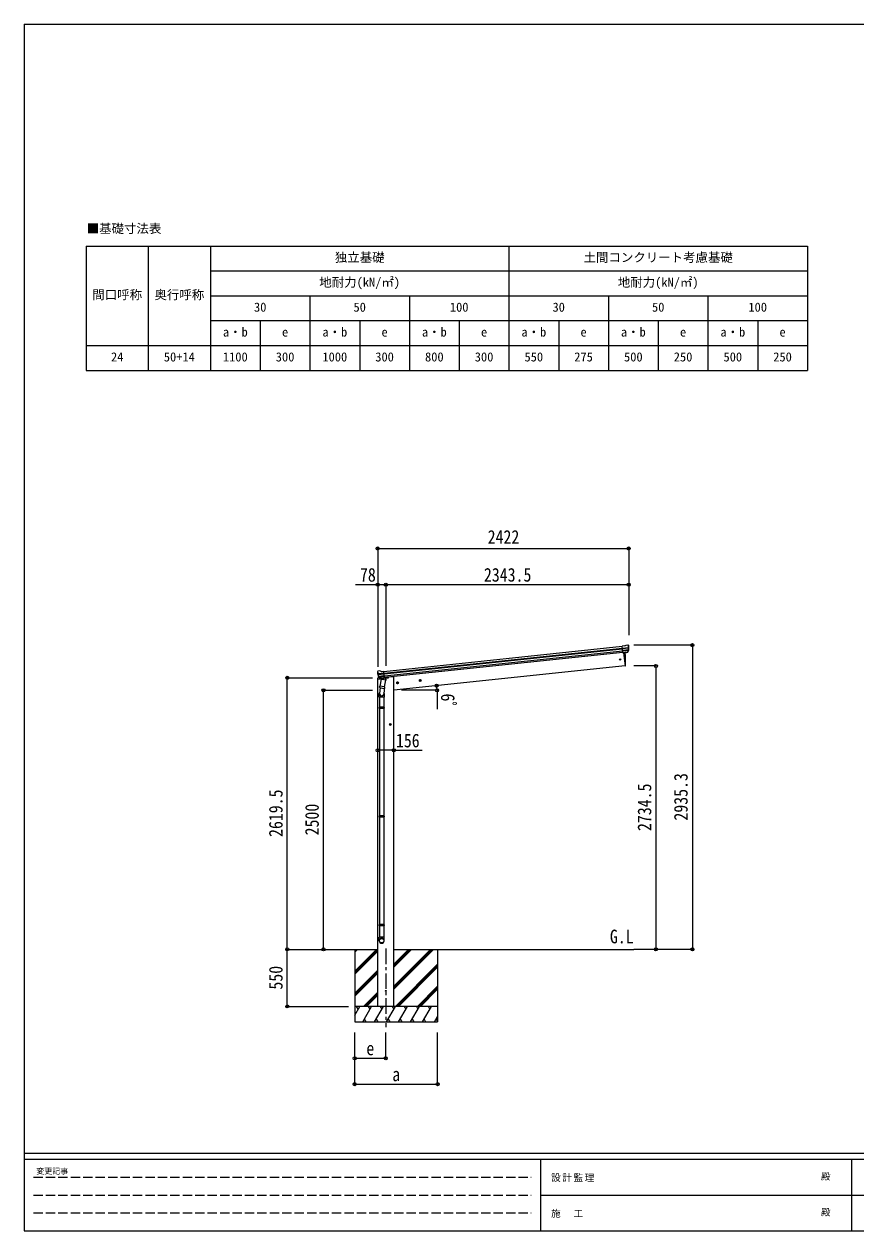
# Model space of a CAD drawing. Units: millimetres at full size, sheet at 1:30; some dimension numbers follow another scale. Extents: x -8432 to 8432, y -5820 to 5820.
# Drawn here: x -8432 to -407, y -5820 to 5820 of the extents above; entities that cross this region are included whole.
import ezdxf
from ezdxf.enums import TextEntityAlignment as Align

# ---------------------------------------------------------------- set-up
doc = ezdxf.new("R2010")
doc.units = ezdxf.units.MM
doc.header["$LTSCALE"] = 30
doc.header["$PDMODE"] = 32
doc.header["$PDSIZE"] = 30
doc.linetypes.add('CHAIN1', pattern=[8, 5, -1, 1, -1])
doc.linetypes.add('DASHED3', pattern=[4, 3, -1])
for name, color, linetype, lineweight in [('0-0_0', 7, 'Continuous', 9), ('0-1_本体', 5, 'CHAIN1', 9), ('0-3_ELV2', 4, 'Continuous', 9), ('0-6_OTH_LINE', 6, 'Continuous', 9), ('0-9_OUTLINE', 7, 'Continuous', 9), ('8-0', 7, 'Continuous', 18), ('F-0_240', 7, 'Continuous', 9)]:
    doc.layers.add(name, color=color, linetype=linetype, lineweight=lineweight)
doc.layers.add('0-7_SHAPE', color=7, linetype='Continuous')
doc.styles.add('ＭＳ ゴシック', font='')
doc.styles.get('ＭＳ ゴシック').set_extended_font_data('MS Gothic')

msp = doc.modelspace()

# ---------------------------------------------------------------- linework, layer by layer
at = {"layer": '0-0_0'}
for p, q in [((-5364.56, -3105.19), (-5020.45, -3105.19)), ((-5242.7, -3105.19), (-5242.7, -3805.18)), ((-5242.7, -3316.41), (-5031.47, -3105.19)), ((-5242.7, -3132.57), (-5215.32, -3105.19)), ((-5242.7, -3118.42), (-5229.46, -3105.19)), ((-5242.7, -3330.56), (-5020.45, -3108.31)), ((-5242.7, -3344.7), (-5020.45, -3122.45)), ((-4864.95, -3105.19), (-2548.4, -3105.19)), ((-4864.95, -3487.45), (-4482.68, -3105.19)), ((-4864.95, -3459.16), (-4510.97, -3105.19)), ((-4864.95, -3473.3), (-4496.83, -3105.19)), ((-4864.95, -3275.32), (-4694.82, -3105.19)), ((-4864.95, -3261.17), (-4708.96, -3105.19)), ((-4864.95, -3247.03), (-4723.1, -3105.19)), ((-4442.7, -3105.19), (-4442.7, -3805.18)), ((-4848.84, -3655.19), (-4442.7, -3249.05)), ((-5242.7, -3528.54), (-5020.45, -3306.3)), ((-5242.7, -3542.69), (-5020.45, -3320.44)), ((-5242.7, -3556.83), (-5020.45, -3334.58)), ((-4834.7, -3655.19), (-4442.7, -3263.19)), ((-4820.55, -3655.19), (-4442.7, -3277.33)), ((-4636.71, -3655.19), (-4442.7, -3461.18)), ((-4622.56, -3655.19), (-4442.7, -3475.32)), ((-4608.42, -3655.19), (-4442.7, -3489.46)), ((-5157.21, -3655.19), (-5020.45, -3518.43)), ((-5143.06, -3655.19), (-5020.45, -3532.57)), ((-5128.92, -3655.19), (-5020.45, -3546.71)), ((-5242.7, -3739.02), (-5194.3, -3655.18)), ((-4442.7, -3655.19), (-5242.7, -3655.19)), ((-5209.3, -3681.17), (-5224.3, -3655.18)), ((-5165.43, -3805.18), (-5078.83, -3655.18)), ((-5093.83, -3681.17), (-5108.83, -3655.19)), ((-5049.96, -3805.18), (-4963.36, -3655.19)), ((-4978.36, -3681.17), (-4993.36, -3655.18)), ((-4934.49, -3805.18), (-4847.89, -3655.19)), ((-4862.89, -3681.17), (-4877.89, -3655.18)), ((-4819.02, -3805.18), (-4732.42, -3655.19)), ((-4747.42, -3681.17), (-4762.42, -3655.18)), ((-4703.55, -3805.18), (-4616.95, -3655.19)), ((-4646.95, -3655.19), (-4631.95, -3681.17)), ((-4588.08, -3805.18), (-4501.48, -3655.19)), ((-4516.48, -3681.17), (-4531.48, -3655.18)), ((-5242.7, -3805.18), (-4442.7, -3805.18)), ((-5150.43, -3779.21), (-5135.43, -3805.18)), ((-5034.96, -3779.2), (-5019.96, -3805.18)), ((-4919.49, -3779.2), (-4904.49, -3805.18)), ((-4804.02, -3779.21), (-4789.02, -3805.18)), ((-4688.55, -3779.21), (-4673.55, -3805.18)), ((-4573.08, -3779.21), (-4558.08, -3805.18)), ((-4472.61, -3805.18), (-4442.7, -3753.37)), ((-4457.61, -3779.21), (-4442.7, -3805.04))]:
    msp.add_line(p, q, dxfattribs=at)
at = {"layer": '0-1_本体'}
msp.add_line((-4942.7, -3095.98), (-4942.7, -3855.18), dxfattribs=at)
at = {"layer": '0-3_ELV2'}
for p, q in [((-4960.54, -423.18), (-2661.13, -181.5)), ((-4958.55, -442.08), (-2659.14, -200.4)), ((-4958.13, -446.25), (-2658.7, -204.58)), ((-4956.03, -466.11), (-2656.61, -224.44)), ((-2634.81, -176.73), (-2661.34, -179.51)), ((-2654.55, -244.07), (-2661.34, -179.51)), ((-2659.18, -200.04), (-2599.44, -193.76)), ((-2598.96, -199.63), (-2658.56, -205.9)), ((-2599.8, -216.39), (-2656.83, -222.38)), ((-2601.19, -221.05), (-2656.36, -226.85)), ((-2634.81, -176.73), (-2623.21, -169.76)), ((-2621.98, -169.34), (-2608.5, -167.93)), ((-2609.75, -237.63), (-2600.3, -219.32)), ((-2608.69, -238.05), (-2598.57, -219.8)), ((-2604.83, -169.01), (-2604.84, -169.01)), ((-2604.83, -169.01), (-2599.65, -173.21)), ((-2598.27, -176.9), (-2598.57, -175.05)), ((-2654.85, -241.17), (-4954.27, -482.85)), ((-2611.2, -239.28), (-2654.57, -243.84)), ((-2654.55, -244.07), (-2644.61, -243.02)), ((-2647.67, -243.34), (-2634.28, -370.73)), ((-2644.61, -243.02), (-2644.33, -243.08)), ((-2644.33, -243.08), (-2619, -240.42)), ((-2619, -240.42), (-2618.75, -240.3)), ((-2618.75, -240.3), (-2611.06, -239.49)), ((-5022.99, -431.75), (-5023.07, -429.88)), ((-5021.7, -426.99), (-5022.4, -427.85)), ((-5018.2, -422.67), (-5021.7, -426.99)), ((-4958.59, -441.72), (-5018.33, -448)), ((-5018.2, -422.67), (-5018.2, -422.67)), ((-5017.58, -453.84), (-4957.98, -447.57)), ((-5014.84, -420.84), (-5014.84, -420.84)), ((-5013.28, -470.05), (-4956.24, -464.06)), ((-4987.27, -423.98), (-4960.75, -421.19)), ((-4953.96, -485.74), (-4960.75, -421.19)), ((-2634.28, -370.73), (-4864.95, -605.19)), ((-2634.28, -370.73), (-2632.23, -370.44)), ((-5022.7, -490.34), (-5023.6, -497.18)), ((-5023.6, -497.18), (-4989.86, -493.63)), ((-5020.45, -3655.19), (-5020.45, -496.85)), ((-5003.19, -485.98), (-5020.04, -487.75)), ((-5000.07, -489.4), (-5013.77, -473.64)), ((-4999.13, -488.76), (-5012.18, -472.82)), ((-5010.95, -474.32), (-4955.77, -468.52)), ((-4989.77, -489.51), (-4997.46, -490.32)), ((-4997.37, -490.08), (-4953.99, -485.52)), ((-4996.62, -490.32), (-4995.05, -490.15)), ((-4995.05, -490.15), (-4957.51, -486.21)), ((-4989.5, -489.57), (-4989.77, -489.51)), ((-4964.16, -486.91), (-4989.5, -489.57)), ((-4963.91, -486.79), (-4964.16, -486.91)), ((-4953.96, -485.74), (-4963.91, -486.79)), ((-4957.51, -486.21), (-4955.95, -486.04)), ((-4954.13, -484.16), (-4953.2, -484.35)), ((-4949.84, -489.42), (-4920.58, -486.35)), ((-4915.72, -478.8), (-4916.15, -482.03)), ((-4829.52, -526.55), (-4835.59, -530.96)), ((-4835.59, -530.96), (-4834.81, -538.42)), ((-4834.81, -538.42), (-4827.95, -541.47)), ((-4822.66, -529.6), (-4829.52, -526.55)), ((-4610.72, -503.55), (-4616.79, -507.96)), ((-4616.79, -507.96), (-4616.01, -515.43)), ((-4616.01, -515.43), (-4609.15, -518.48)), ((-4603.87, -506.6), (-4610.72, -503.55)), ((-4898.95, -927.23), (-4905.45, -930.98)), ((-4905.45, -930.98), (-4905.45, -938.49)), ((-4892.45, -930.98), (-4898.95, -927.23)), ((-4905.45, -938.49), (-4898.95, -942.24))]:
    msp.add_line(p, q, dxfattribs=at)
for points in [[(-5001.36, -419.43), (-5001.36, -419.43), (-5014.84, -420.84)], [(-4987.27, -423.98), (-5000.07, -419.57), (-5000.07, -419.57)], [(-4864.95, -3655.19), (-4864.95, -476.19), (-4884.95, -476.19), (-4915.8, -479.43)], [(-4827.95, -541.47), (-4821.88, -537.06), (-4822.66, -529.6)], [(-4609.15, -518.48), (-4603.08, -514.07), (-4603.87, -506.6)], [(-4898.95, -942.24), (-4892.45, -938.49), (-4892.45, -930.98)]]:
    msp.add_lwpolyline(points, dxfattribs=at)
for centre, radius in [((-2681.07, -308.18), 6.5), ((-4828.73, -534.01), 8.5), ((-4828.73, -534.01), 7.7), ((-4828.73, -534.01), 6.5), ((-4609.94, -511.01), 8.5), ((-4609.94, -511.01), 7.7), ((-4609.94, -511.01), 6.5), ((-4898.95, -934.74), 8.5), ((-4898.95, -934.74), 7.7), ((-4898.95, -934.74), 6.5), ((-4942.7, -3505.19), 4.5)]:
    msp.add_circle(centre, radius, dxfattribs=at)
for centre, radius, start, end in [((-2621.67, -172.33), 3, 96.02369, 120.97631), ((-2607.98, -172.9), 5, 51.04426, 95.95574), ((-2791.82, -198.55), 192.44, 1.4271, 6.57578), ((-2602.97, -217.95), 3, 332.69111, 354.20009), ((-2799.16, -198.02), 200.2, 354.20009, 359.53883), ((-2554.17, -191.65), 45.32, 182.67122, 185.64518), ((-2598.78, -200.97), 1.35, 95.1605, 97.91927), ((-2596.17, -199.41), 2.74, 179.02151, 184.43412), ((-2601.2, -218.34), 3, 331, 354.13916), ((-2799.16, -198.02), 202, 354.13916, 6), ((-3529.87, -330.52), 900.99, 357.6414, 5.6433), ((-2611.31, -236.6), 2.99, 285.2717, 331.00739), ((-4822.09, -410.64), 202, 186, 197.86084), ((-4829.16, -412.69), 192.44, 185.42422, 190.5729), ((-5063.05, -455.35), 45.32, 6.35482, 9.32878), ((-5014.32, -425.82), 5, 96.04426, 140.95574), ((-5020.36, -454.21), 2.74, 7.56588, 12.97849), ((-5017.48, -455.19), 1.35, 94.08073, 96.8395), ((-4822.09, -410.64), 200.2, 192.46117, 197.79991), ((-5001.04, -422.41), 3, 71.02369, 95.97631), ((-2632.64, -367.47), 3, 278, 357.63919), ((-5019.72, -490.74), 3, 96, 172.5), ((-5011.5, -471.67), 3, 197.86084, 221), ((-5009.86, -470.92), 3, 197.79991, 219.30889), ((-4997.81, -487.43), 2.99, 220.99261, 266.7283), ((-4996.67, -489.82), 0.5, 240.73754, 276), ((-4956, -485.55), 0.5, 276, 311.26246), ((-4921.1, -481.38), 5, 276, 352.5)]:
    msp.add_arc(centre, radius, start, end, dxfattribs=at)
for centre, major_axis, ratio, start_param, end_param in [((-2600.53, -176.51), (-0.87, 5.91), 0.020485, 0.67143203, 1.56913061), ((-2605.92, -171.99), (5.88, -1.31), 0.24881, 0.46058498, 0.46410383), ((-2601.54, -175.54), (-2.34, 1.9), 0.995767, 3.98597162, 4.71238898), ((-2796.85, -219.97), (-20.92, 199.05), 0.994373, 4.71137894, 4.7277536), ((-2611.51, -236.3), (-0.11, 3), 0.642905, 3.24593831, 4.20392797), ((-2611.38, -236.51), (1.66, -2.51), 0.997631, 5.80419048, 5.89294842), ((-2611.45, -236.4), (3.53, -2.11), 0.650902, 5.25614477, 5.32895537), ((-2609.08, -236.05), (1.08, 3.13), 0.040856, 2.11350352, 2.14162489), ((-5020.07, -429.74), (1.9, 2.34), 0.995767, 1.57079633, 2.29721369), ((-5016.52, -425.36), (-5.48, -2.51), 0.24881, 5.81908147, 5.82260033), ((-5020.86, -430.9), (-0.38, 5.97), 0.020485, 4.7140547, 5.61175327), ((-4819.79, -432.59), (-20.92, 199.05), 0.994373, 1.55543171, 1.57180637), ((-4819.79, -432.59), (-20.92, 199.05), 0.994373, 4.71137894, 4.7277536), ((-5000.11, -487.35), (-1.71, 2.84), 0.040856, 4.14156042, 4.16968179), ((-4997.68, -487.1), (-0.51, 2.96), 0.642905, 2.07925734, 3.03724699), ((-4997.72, -487.2), (-3.02, -2.79), 0.650902, 0.95422993, 1.02704053), ((-4997.77, -487.33), (-1.1, -2.8), 0.997631, 0.39023689, 0.47899483)]:
    msp.add_ellipse(centre, major_axis=major_axis, ratio=ratio, start_param=start_param, end_param=end_param, dxfattribs=at)
at = {"layer": '0-6_OTH_LINE'}
for p, q in [((-5020.45, 761.87), (-5020.45, -379.21)), ((-5020.45, 761.87), (-2598.93, 761.87)), ((-2598.93, 761.87), (-2598.93, -75.31)), ((-5020.45, 412.87), (-5233.98, 412.87)), ((-5020.45, 412.87), (-5020.45, -75.31)), ((-4942.45, 412.87), (-5020.45, 412.87)), ((-4942.45, 412.87), (-4942.45, -371.04)), ((-2598.93, 412.87), (-4942.45, 412.87)), ((-2598.93, 412.87), (-2598.93, -75.31)), ((-1984.54, -169.91), (-2548.4, -169.91)), ((-1984.54, -169.91), (-1984.54, -3105.19)), ((-2335.54, -370.73), (-2548.4, -370.73)), ((-2335.54, -370.73), (-2335.54, -3105.19)), ((-5892.7, -3105.19), (-5892.7, -485.7)), ((-5892.7, -485.7), (-5070.95, -485.7)), ((-5543.7, -3105.19), (-5543.7, -605.19)), ((-5543.7, -605.19), (-5070.95, -605.19)), ((-4864.95, -1184.74), (-5020.45, -1184.74)), ((-5892.7, -3105.19), (-5302.31, -3105.19)), ((-5892.7, -3655.19), (-5892.7, -3105.19)), ((-5543.7, -3105.19), (-5302.31, -3105.19)), ((-2335.54, -3105.19), (-2548.4, -3105.19)), ((-1984.54, -3105.19), (-2548.4, -3105.19)), ((-5892.7, -3655.19), (-5302.31, -3655.19)), ((-5242.7, -4405.18), (-5242.7, -3906.18)), ((-5242.7, -4155.18), (-5242.7, -3906.18)), ((-4942.7, -4155.18), (-4942.7, -3906.18)), ((-4442.7, -4405.18), (-4442.7, -3906.18)), ((-5242.7, -4155.18), (-4942.7, -4155.18)), ((-5242.7, -4405.18), (-4442.7, -4405.18))]:
    msp.add_line(p, q, dxfattribs=at)
at = {"layer": '0-6_OTH_LINE', "lineweight": 18}
for p, q in [((-4447.99, -605.24), (-4790.58, -605.24)), ((-4447.99, -605.24), (-4447.99, -786.74)), ((-4864.95, -1184.74), (-4592.9, -1184.74))]:
    msp.add_line(p, q, dxfattribs=at)
at = {"layer": '0-6_OTH_LINE'}
msp.add_arc((-4685.78, -605.24), 237.79, 0, 10.52987, dxfattribs=at)
for p in [(-5020.45, 761.87), (-2598.93, 761.87), (-5020.45, 412.87), (-4942.45, 412.87), (-2598.93, 412.87), (-1984.54, -169.91), (-2335.54, -370.73), (-5892.7, -485.7), (-4452, -561.78), (-5543.7, -605.19), (-4447.99, -605.24), (-5020.45, -1184.74), (-4864.95, -1184.74), (-5892.7, -3105.19), (-5543.7, -3105.19), (-2335.54, -3105.19), (-1984.54, -3105.19), (-5892.7, -3655.19), (-5242.7, -4155.18), (-4942.7, -4155.18), (-5242.7, -4405.18), (-4442.7, -4405.18)]:
    msp.add_point(p, dxfattribs=at)
at = {"layer": '0-9_OUTLINE'}
for p, q in [((-4997.58, -579.62), (-5003.14, -635.35)), ((-5002.47, -576.58), (-4999.98, -564.34)), ((-5002.25, -577.98), (-5002.26, -577.98)), ((-5000.92, -578.94), (-4959.96, -587.28)), ((-4986.63, -498.68), (-4999.99, -564.34)), ((-4955.11, -573.47), (-4999.99, -564.34)), ((-4996.62, -490.32), (-4955.95, -486.04)), ((-4993.26, -490.62), (-4993.41, -491.35)), ((-4992.79, -492.48), (-4968.04, -502.23)), ((-4941.75, -507.81), (-4986.63, -498.68)), ((-4984.46, -495.76), (-4985.11, -498.99)), ((-4963.65, -487.24), (-4966.57, -501.59)), ((-4954.67, -571.33), (-4961.33, -639.07)), ((-4955.12, -573.47), (-4957.66, -585.94)), ((-4955.11, -573.47), (-4941.75, -507.81)), ((-4954.13, -484.16), (-4953.2, -484.35)), ((-4953.2, -484.35), (-4942, -501.27)), ((-4942, -501.27), (-4943.27, -507.5)), ((-5005.29, -672.51), (-5005.29, -638.16)), ((-4959.29, -672.51), (-5005.29, -672.51)), ((-5003.29, -672.51), (-5003.29, -769.25)), ((-4961.29, -672.51), (-4961.29, -769.25)), ((-4959.29, -637.85), (-4959.29, -672.51)), ((-5005.29, -771.25), (-5004.29, -769.25)), ((-4959.29, -771.25), (-5005.29, -771.25)), ((-4959.29, -779.25), (-5005.29, -779.25)), ((-4960.29, -769.25), (-5004.29, -769.25)), ((-4960.29, -781.25), (-5004.29, -781.25)), ((-5003.29, -781.25), (-5003.29, -1817.44)), ((-4961.29, -781.25), (-4961.29, -1817.44)), ((-4959.29, -771.25), (-4960.29, -769.25)), ((-4959.29, -779.25), (-4960.29, -781.25)), ((-4959.29, -771.25), (-4959.29, -779.25)), ((-5005.29, -1819.44), (-5004.29, -1817.44)), ((-4959.29, -1819.44), (-5005.29, -1819.44)), ((-4959.29, -1827.44), (-5005.29, -1827.44)), ((-4960.29, -1817.44), (-5004.29, -1817.44)), ((-4960.29, -1829.44), (-5004.29, -1829.44)), ((-5003.29, -1829.44), (-5003.29, -2865.63)), ((-4961.29, -1829.44), (-4961.29, -2865.63)), ((-4959.29, -1819.44), (-4960.29, -1817.44)), ((-4959.29, -1827.44), (-4960.29, -1829.44)), ((-4959.29, -1819.44), (-4959.29, -1827.44)), ((-5005.29, -2867.63), (-5004.29, -2865.63)), ((-4959.29, -2867.63), (-5005.29, -2867.63)), ((-4959.29, -2875.63), (-5005.29, -2875.63)), ((-4960.29, -2865.63), (-5004.29, -2865.63)), ((-4960.29, -2877.63), (-5004.29, -2877.63)), ((-5003.29, -2877.63), (-5003.29, -2987.63)), ((-4961.29, -2877.63), (-4961.29, -2987.63)), ((-4959.29, -2867.63), (-4960.29, -2865.63)), ((-4959.29, -2875.63), (-4960.29, -2877.63)), ((-4959.29, -2867.63), (-4959.29, -2875.63)), ((-5005.29, -3021.77), (-5005.29, -2987.63)), ((-4959.29, -2987.63), (-5005.29, -2987.63)), ((-4959.29, -3021.77), (-4959.29, -2987.63))]:
    msp.add_line(p, q, dxfattribs=at)
for points in [[(-5005.29, -771.25), (-5005.29, -779.25), (-5004.29, -781.25)], [(-5005.29, -1819.44), (-5005.29, -1827.44), (-5004.29, -1829.44)], [(-5005.29, -2867.63), (-5005.29, -2875.63), (-5004.29, -2877.63)]]:
    msp.add_lwpolyline(points, dxfattribs=at)
for centre, radius, start, end in [((-5000.57, -577.01), 1.95, 167.54017, 209.97766), ((-5000.52, -576.98), 2, 209.90962, 258.5), ((-4996.67, -489.82), 0.5, 240.73754, 276), ((-4993.75, -490.52), 0.5, 348.5, 96), ((-4992.43, -491.55), 1, 168.5, 248.5), ((-4967.56, -501.31), 1.03, 242.53897, 344.46569), ((-4963.07, -487.4), 0.604, 93.09842, 164.70595), ((-4956, -485.55), 0.5, 276, 311.26246), ((-4975.29, -638.16), 30, 177.45142, 180), ((-4959.56, -585.32), 2, 258.5, 341.96843)]:
    msp.add_arc(centre, radius, start, end, dxfattribs=at)
for centre, major_axis, ratio, start_param, end_param in [((-4982.29, -637.85), (23, 0), 0.996195, 2.62193603, 6.60747969), ((-4982.29, -637.85), (21, 0), 0.996195, 3.02154981, 6.2247991), ((-4982.29, -3020.03), (-23, 0), 0.996195, 3.14159265, 6.28318531), ((-4982.29, -3021.77), (-23, 0), 0.996195, 3.14159265, 6.28318531), ((-4982.29, -3021.77), (0, -23.43), 0.981806, 4.71238898, 7.85398163)]:
    msp.add_ellipse(centre, major_axis=major_axis, ratio=ratio, start_param=start_param, end_param=end_param, dxfattribs=at)
msp.add_ellipse((-4982.29, -3021.77), major_axis=(21, 0), ratio=0.996195, dxfattribs=at)
at = {"layer": '8-0'}
for p, q in [((-7834, 3679.79), (-874, 3679.79)), ((-7834, 3679.79), (-7834, 2479.79)), ((-7234, 3679.79), (-7234, 2479.79)), ((-6634, 3679.79), (-6634, 2479.79)), ((-3754, 3679.79), (-3754, 2479.79)), ((-874, 3679.79), (-874, 2479.79)), ((-6634, 3439.79), (-874, 3439.79)), ((-6634, 3199.79), (-874, 3199.79)), ((-5674, 3199.79), (-5674, 2479.79)), ((-4714, 3199.79), (-4714, 2479.79)), ((-2794, 3199.79), (-2794, 2479.79)), ((-1834, 3199.79), (-1834, 2479.79)), ((-6634, 2959.79), (-874, 2959.79)), ((-6154, 2959.79), (-6154, 2479.79)), ((-5194, 2959.79), (-5194, 2479.79)), ((-4234, 2959.79), (-4234, 2479.79)), ((-3274, 2959.79), (-3274, 2479.79)), ((-2314, 2959.79), (-2314, 2479.79)), ((-1354, 2959.79), (-1354, 2479.79)), ((-7834, 2719.79), (-874, 2719.79)), ((-7834, 2479.79), (-874, 2479.79))]:
    msp.add_line(p, q, dxfattribs=at)
at = {"layer": 'F-0_240', "color": 5}
for p, q in [((-8432.06, 5820), (-8432.06, -5820)), ((-8432.06, 5820), (8007.94, 5820)), ((-8432.06, -5070), (8007.94, -5070)), ((-8432.06, -5130), (5341.19, -5130)), ((-3448.82, -5130), (-3448.82, -5820)), ((-448.82, -5130), (-448.82, -5820)), ((-3448.82, -5475), (2701.18, -5475)), ((-8432.06, -5820), (8007.94, -5820))]:
    msp.add_line(p, q, dxfattribs=at)
at = {"layer": 'F-0_240', "color": 4, "linetype": 'DASHED3'}
for p, q in [((-8342.06, -5302.5), (-3538.82, -5302.5)), ((-8342.06, -5475), (-3538.82, -5475)), ((-8342.06, -5647.5), (-3538.82, -5647.5))]:
    msp.add_line(p, q, dxfattribs=at)

# ---------------------------------------------------------------- texts
at = {"layer": '0-6_OTH_LINE', "color": 7, "style": 'ＭＳ ゴシック', "width": 0.85}
for s, p in [('2422', (-3959.69, 767.87)), ('78', (-5191.62, 402.73)), ('2343.5', (-3995.69, 402.87)), ('156', (-4844.78, -1195.5)), ('e', (-5130.2, -4165.18)), ('a', (-4880.2, -4415.18))]:
    msp.add_text(s, height=132, dxfattribs=at).set_placement(p, align=Align.BOTTOM_LEFT)
for s, rotation, p in [('6ﾟ', 270, (-4448.45, -636.76)), ('2935.3', 90, (-1990.54, -1862.55)), ('2619.5', 90, (-5898.7, -2020.44)), ('2734.5', 90, (-2341.54, -1962.96)), ('2500', 90, (-5549.7, -2005.19)), ('550', 90, (-5898.7, -3492.69))]:
    msp.add_text(s, height=132, rotation=rotation, dxfattribs=at).set_placement(p, align=Align.BOTTOM_LEFT)
at = {"layer": '0-7_SHAPE', "style": 'ＭＳ ゴシック', "width": 0.85}
msp.add_text('G.L', height=132, dxfattribs=at).set_placement((-2780.02, -3086), align=Align.BOTTOM_LEFT)
at = {"layer": '8-0', "style": 'ＭＳ ゴシック'}
for s, p in [('■基礎寸法表', (-7828.24, 3778.29)), ('独立基礎', (-5434, 3499.79)), ('土間コンクリート考慮基礎', (-3034, 3499.79)), ('地耐力(kN/㎡)', (-5584, 3259.79)), ('地耐力(kN/㎡)', (-2704, 3259.79)), ('間口呼称', (-7774, 3139.79)), ('奥行呼称', (-7174, 3139.79)), ('30', (-6214, 3019.79)), ('50', (-5254, 3019.79)), ('100', (-4324, 3019.79)), ('30', (-3334, 3019.79)), ('50', (-2374, 3019.79)), ('100', (-1444, 3019.79)), ('a・b', (-6514, 2779.79)), ('e', (-5944, 2779.79)), ('a・b', (-5554, 2779.79)), ('e', (-4984, 2779.79)), ('a・b', (-4594, 2779.79)), ('e', (-4024, 2779.79)), ('a・b', (-3634, 2779.79)), ('e', (-3064, 2779.79)), ('a・b', (-2674, 2779.79)), ('e', (-2104, 2779.79)), ('a・b', (-1714, 2779.79)), ('e', (-1144, 2779.79)), ('24', (-7594, 2539.79)), ('50+14', (-7084, 2539.79)), ('1100', (-6514, 2539.79)), ('300', (-6004, 2539.79)), ('1000', (-5554, 2539.79)), ('300', (-5044, 2539.79)), ('800', (-4564, 2539.79)), ('300', (-4084, 2539.79)), ('550', (-3604, 2539.79)), ('275', (-3124, 2539.79)), ('500', (-2644, 2539.79)), ('250', (-2164, 2539.79)), ('500', (-1684, 2539.79)), ('250', (-1204, 2539.79))]:
    msp.add_text(s, height=87.98, dxfattribs=at).set_placement(p, align=Align.BOTTOM_LEFT)
at = {"layer": 'F-0_240', "style": 'ＭＳ ゴシック'}
for s, height, p in [('変更記事', 54.99, (-8314.83, -5287.5)), ('殿', 65.98, (-744.53, -5347.5)), ('殿', 65.98, (-744.53, -5692.5))]:
    msp.add_text(s, height=height, dxfattribs=at).set_placement(p, align=Align.BOTTOM_LEFT)
at = {"layer": 'F-0_240', "char_height": 65.98, "attachment_point": 7, "style": 'ＭＳ ゴシック'}
for s, insert in [('\\T1.17;設計監理', (-3347.49, -5347.5)), ('\\T1.17;施\u3000工', (-3347.49, -5692.5))]:
    msp.add_mtext(s, dxfattribs=dict(at, insert=insert))

doc.saveas('drawing.dxf')
